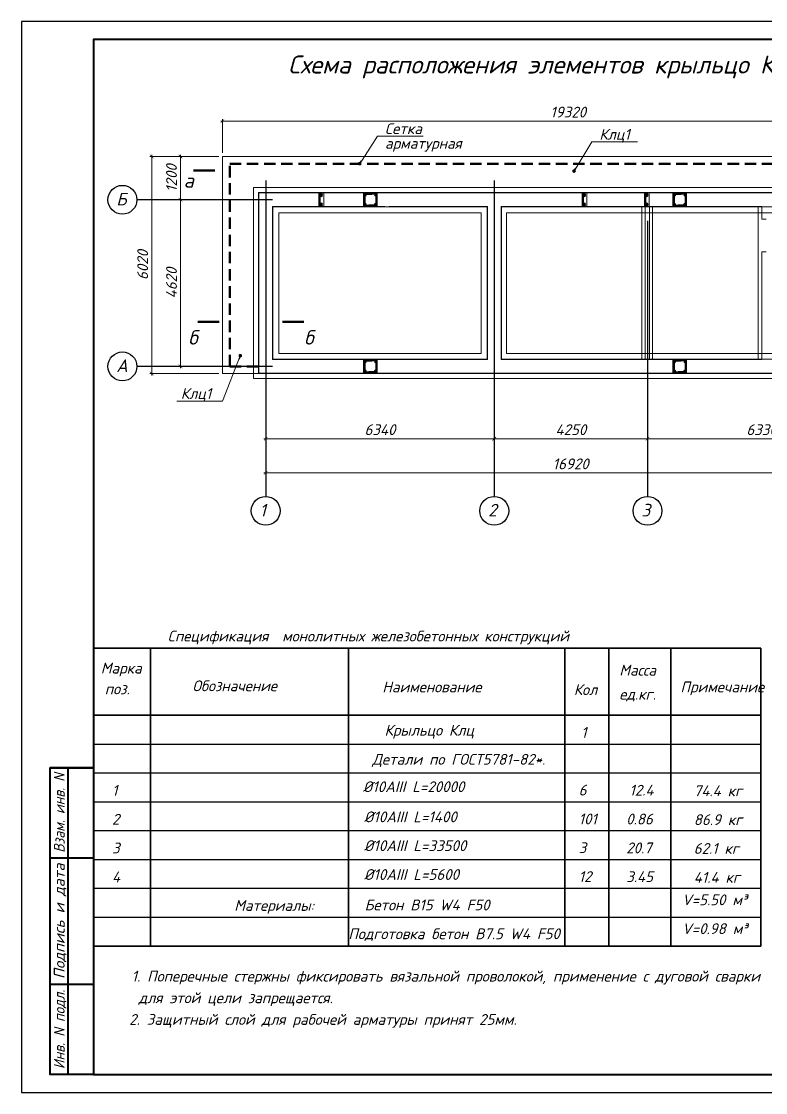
# Model space of a CAD drawing. Extents: x 108150 to 142535, y -18867 to -9422.
# Drawn here: x 135901.3 to 136107.8, y -16848.3 to -16551.3 of the extents above; entities that cross this region are included whole.
import ezdxf
from ezdxf.enums import TextEntityAlignment as Align

# ---------------------------------------------------------------- set-up
doc = ezdxf.new("R2010")
doc.units = 0
doc.header["$MEASUREMENT"] = 0
doc.header["$PDMODE"] = 32
doc.header["$PDSIZE"] = 0.6
doc.linetypes.add('DASHED2', pattern=[9.525, 6.35, -3.175])
doc.styles.add('ГОСТ -3', font='isocpeui.ttf', dxfattribs={"height": 3})
doc.styles.add('ГОСТ 300', font='isocpeui.ttf', dxfattribs={"height": 300})
doc.styles.add('ГОСТ3', font='isocpeur.ttf', dxfattribs={"oblique": 15, "height": 3})
doc.dimstyles.new('100-3А', dxfattribs={"dimtxt": 3, "dimasz": 1, "dimexe": 0.5, "dimexo": 1, "dimgap": 1, "dimtad": 1, "dimdec": 0, "dimlfac": 100, "dimtxsty": 'ГОСТ -3', "dimblk": 'ARCHTICK', "dimcen": 2.5, "dimdle": 0.5, "dimclrd": 7, "dimclre": 7, "dimclrt": 7, "dimadec": 0, "dimazin": 0, "dimtfac": 1, "dimtdec": 0, "dimtmove": 0, "dimatfit": 0, "dimldrblk": 'DOT', "dimfxl": 1, "dimlwd": 15, "dimlwe": 15, "dimarcsym": 0})

# ---------------------------------------------------------------- blocks, each defined once
blk = doc.blocks.new('A$C2C831A7A')
at = {"lineweight": 25}
for points in [[(-0.95, 3.2, 1), (-0.15, 3.2, 1)], [(-0.95, 0.6, 1), (-0.15, 0.6, 1)]]:
    blk.add_hatch(color=7, dxfattribs=at).paths.add_polyline_path(points)
at = {"color": 7, "lineweight": 50}
blk.add_line((-0.15, 0.06), (-0.15, 3.69), dxfattribs=at)
at = {"color": 7, "lineweight": 25}
for centre in [(-0.55, 3.2), (-0.55, 0.6)]:
    blk.add_circle(centre, 0.4, dxfattribs=at)
blk = doc.blocks.new('A$C6C1B274A')
at = {"lineweight": 40}
for points in [[(0.3, 3.3, 1), (0.7, 3.3, 1)], [(3.1, 3.3, 1), (3.5, 3.3, 1)], [(0.3, 0.5, 1), (0.7, 0.5, 1)], [(3.1, 0.5, 1), (3.5, 0.5, 1)]]:
    blk.add_hatch(color=7, dxfattribs=at).paths.add_polyline_path(points)
at = {"color": 7, "lineweight": 40}
for p, q in [((0.19, 3.5), (2.31, 3.5)), ((0.3, 0.2), (0.3, 3.6)), ((3.61, 3.5), (1.49, 3.5)), ((3.5, 0.2), (3.5, 3.6)), ((0.19, 0.3), (2.31, 0.3)), ((3.61, 0.3), (1.49, 0.3))]:
    blk.add_line(p, q, dxfattribs=at)
for centre in [(0.5, 3.3), (3.3, 3.3), (0.5, 0.5), (3.3, 0.5)]:
    blk.add_circle(centre, 0.2, dxfattribs=at)
blk = doc.blocks.new('_ArchTick')
at = {"color": 0, "linetype": 'ByBlock', "const_width": 0.15}
blk.add_lwpolyline([(-0.5, -0.5), (0.5, 0.5)], dxfattribs=at)
blk = doc.blocks.new('*D2705')
at = {"color": 7, "lineweight": 15, "transparency": 16777216}
for p, q in [((135964.83, -16600.78), (135944.98, -16600.78)), ((135945.48, -16647.48), (135945.48, -16600.28)), ((135964.83, -16646.98), (135944.98, -16646.98))]:
    blk.add_line(p, q, dxfattribs=at)
at = {"layer": 'Defpoints', "color": 0, "lineweight": 0, "transparency": 16777216}
for p in [(135945.48, -16600.78), (135965.83, -16600.78), (135965.83, -16646.98)]:
    blk.add_point(p, dxfattribs=at)
at = {"color": 7, "lineweight": 15, "transparency": 16777216}
for p, rotation in [((135945.48, -16600.78), 90), ((135945.48, -16646.98), 270)]:
    blk.add_blockref('_ArchTick', p, dxfattribs=dict(at, rotation=rotation))
at = {"color": 7, "lineweight": 25, "transparency": 16777216, "insert": (135942.98, -16623.88), "char_height": 3, "attachment_point": 5, "rotation": 90, "style": 'ГОСТ -3'}
blk.add_mtext('4620', dxfattribs=at)
blk = doc.blocks.new('_Dot')
at = {"color": 0, "linetype": 'ByBlock', "lineweight": -2}
blk.add_line((-0.5, 0), (-1, 0), dxfattribs=at)
at = {"color": 0, "linetype": 'ByBlock', "const_width": 0.5}
blk.add_lwpolyline([(-0.25, 0, 1), (0.25, 0, 1)], format="xyb", close=True, dxfattribs=at)
blk = doc.blocks.new('*D2706')
at = {"color": 7, "lineweight": 15, "transparency": 16777216}
for p, q in [((135956.12, -16588.78), (135936.98, -16588.78)), ((135937.48, -16588.28), (135937.48, -16649.48)), ((135956.12, -16648.98), (135936.98, -16648.98))]:
    blk.add_line(p, q, dxfattribs=at)
at = {"layer": 'Defpoints', "color": 0, "lineweight": 0, "transparency": 16777216}
for p in [(135957.12, -16588.78), (135937.48, -16648.98), (135957.12, -16648.98)]:
    blk.add_point(p, dxfattribs=at)
at = {"color": 7, "lineweight": 15, "transparency": 16777216}
for p, rotation in [((135937.48, -16588.78), 90), ((135937.48, -16648.98), 270)]:
    blk.add_blockref('_ArchTick', p, dxfattribs=dict(at, rotation=rotation))
at = {"color": 7, "lineweight": 25, "transparency": 16777216, "insert": (135934.98, -16618.88), "char_height": 3, "attachment_point": 5, "rotation": 90, "style": 'ГОСТ -3'}
blk.add_mtext('6020', dxfattribs=at)
blk = doc.blocks.new('*D2707')
at = {"color": 7, "lineweight": 15, "transparency": 16777216}
for p, q in [((135969.11, -16673.03), (135969.11, -16677.01)), ((136138.31, -16673.03), (136138.31, -16677.01)), ((135968.61, -16676.51), (136138.81, -16676.51))]:
    blk.add_line(p, q, dxfattribs=at)
at = {"layer": 'Defpoints', "color": 0, "lineweight": 0, "transparency": 16777216}
for p in [(135969.11, -16672.03), (136138.31, -16672.03), (136138.31, -16676.51)]:
    blk.add_point(p, dxfattribs=at)
at = {"color": 7, "lineweight": 15, "transparency": 16777216, "rotation": 180}
blk.add_blockref('_ArchTick', (135969.11, -16676.51), dxfattribs=at)
at = {"color": 7, "lineweight": 15, "transparency": 16777216}
blk.add_blockref('_ArchTick', (136138.31, -16676.51), dxfattribs=at)
at = {"color": 7, "lineweight": 25, "transparency": 16777216, "insert": (136053.71, -16674.01), "char_height": 3, "attachment_point": 5, "style": 'ГОСТ -3'}
blk.add_mtext('16920', dxfattribs=at)
blk = doc.blocks.new('*D2878')
at = {"color": 7, "lineweight": 15, "transparency": 16777216}
for p, q in [((135956.12, -16588.78), (135944.98, -16588.78)), ((135945.48, -16601.28), (135945.48, -16588.28)), ((135964.83, -16600.78), (135944.98, -16600.78))]:
    blk.add_line(p, q, dxfattribs=at)
at = {"layer": 'Defpoints', "color": 0, "lineweight": 0, "transparency": 16777216}
for p in [(135945.48, -16588.78), (135957.12, -16588.78, -754.49), (135965.83, -16600.78, -754.49)]:
    blk.add_point(p, dxfattribs=at)
at = {"color": 7, "lineweight": 15, "transparency": 16777216}
for p, rotation in [((135945.48, -16588.78), 90), ((135945.48, -16600.78), 270)]:
    blk.add_blockref('_ArchTick', p, dxfattribs=dict(at, rotation=rotation))
at = {"color": 7, "lineweight": 25, "transparency": 16777216, "insert": (135942.98, -16594.78), "char_height": 3, "attachment_point": 5, "rotation": 90, "style": 'ГОСТ -3'}
blk.add_mtext('1200', dxfattribs=at)
blk = doc.blocks.new('*D2711')
at = {"color": 7, "lineweight": 15, "transparency": 16777216}
for p, q in [((135957.12, -16587.78), (135957.12, -16578.48)), ((136150.31, -16587.78), (136150.31, -16578.48)), ((135956.62, -16578.98), (136150.81, -16578.98))]:
    blk.add_line(p, q, dxfattribs=at)
at = {"layer": 'Defpoints', "color": 0, "lineweight": 0, "transparency": 16777216}
for p in [(136150.31, -16578.98), (135957.12, -16588.78), (136150.31, -16588.78)]:
    blk.add_point(p, dxfattribs=at)
at = {"color": 7, "lineweight": 15, "transparency": 16777216, "rotation": 180}
blk.add_blockref('_ArchTick', (135957.12, -16578.98), dxfattribs=at)
at = {"color": 7, "lineweight": 15, "transparency": 16777216}
blk.add_blockref('_ArchTick', (136150.31, -16578.98), dxfattribs=at)
at = {"color": 7, "lineweight": 25, "transparency": 16777216, "insert": (136053.01, -16576.48), "char_height": 3, "attachment_point": 5, "style": 'ГОСТ -3'}
blk.add_mtext('19320', dxfattribs=at)

msp = doc.modelspace()

# ---------------------------------------------------------------- linework, layer by layer
at = {"color": 116, "linetype": 'DASHED2', "lineweight": 50, "ltscale": 0.5}
for p, q in [((135959.1171, -16590.7843, -754.4947), (136148.3126, -16590.7843, -754.4947)), ((135959.1171, -16646.9825, -754.4947), (135959.1171, -16590.7843, -754.4947)), ((135959.1171, -16646.9825, -754.4947), (135967.1171, -16646.9825, -754.4947))]:
    msp.add_line(p, q, dxfattribs=at)
at = {"color": 5, "lineweight": 25}
for p, q in [((135969.1126, -16595.4563, -754.4947), (135969.1126, -16683.0339, -754.4947)), ((136032.5126, -16595.4563, -754.4947), (136032.5126, -16683.0339, -754.4947)), ((135971.0126, -16600.7824, -754.4947), (135933.3594, -16600.7824, -754.4947)), ((136075.0126, -16606.5903, -754.4947), (136075.0126, -16683.0339, -754.4947)), ((135971.0126, -16646.9825, -754.4947), (135933.3594, -16646.9825, -754.4947))]:
    msp.add_line(p, q, dxfattribs=at)
at = {"color": 116, "lineweight": 15}
for p, q in [((135965.7126, -16650.379, -754.4947), (135965.7126, -16597.3839, -754.4947)), ((135965.7126, -16597.3839, -754.4947), (136141.7126, -16597.3839, -754.4947)), ((135967.1171, -16648.9825, -754.4947), (135967.1171, -16598.7843, -754.4947)), ((135967.1171, -16598.7843, -754.4947), (136140.3126, -16598.7843, -754.4947)), ((135971.1126, -16644.9486, -754.4947), (135971.1126, -16602.7843, -754.4947)), ((135971.1126, -16602.7843, -754.4947), (136030.5126, -16602.7843, -754.4947)), ((135972.7126, -16643.379, -754.4947), (135972.7126, -16604.3839, -754.4947)), ((135972.7126, -16604.3839, -754.4947), (136028.9126, -16604.3839, -754.4947)), ((136028.9126, -16604.3839, -754.4947), (136028.9126, -16643.379, -754.4947)), ((136030.5126, -16602.7843, -754.4947), (136030.5126, -16644.9486, -754.4947)), ((136034.5126, -16602.7843, -754.4947), (136136.3126, -16602.7843, -754.4947)), ((136034.5126, -16602.7843, -754.4947), (136034.5126, -16644.9486, -754.4947)), ((136035.9126, -16604.3839, -754.4947), (136134.7126, -16604.3839, -754.4947)), ((136035.9126, -16604.3839, -754.4947), (136035.9126, -16643.379, -754.4947)), ((136073.4436, -16644.9486, -754.4947), (136073.4436, -16602.7843, -754.4947)), ((136076.4436, -16644.9486, -754.4947), (136076.4436, -16602.7843, -754.4947)), ((136105.7436, -16644.9486, -754.4947), (136105.7436, -16602.7843, -754.4947)), ((136028.9126, -16643.379, -754.4947), (135972.7126, -16643.379, -754.4947)), ((136134.7126, -16643.379, -754.4947), (136035.9126, -16643.379, -754.4947)), ((136030.5126, -16644.9486, -754.4947), (135971.1126, -16644.9486, -754.4947)), ((136136.3126, -16644.9486, -754.4947), (136034.5126, -16644.9486, -754.4947)), ((136140.3126, -16648.9825, -754.4947), (135967.1171, -16648.9825, -754.4947)), ((136141.7126, -16650.379, -754.4947), (135965.7126, -16650.379, -754.4947))]:
    msp.add_line(p, q, dxfattribs=at)
at = {"color": 6, "lineweight": 13}
for p, q in [((135985.2126, -16598.8824, -754.4947), (135985.2126, -16602.6825, -754.4947)), ((135996.2126, -16598.8824, -754.4947), (135996.2126, -16602.6825, -754.4947)), ((136058.2126, -16598.8824, -754.4947), (136058.2126, -16602.6825, -754.4947)), ((136075.5126, -16598.8824, -754.4947), (136075.5126, -16602.6825, -754.4947)), ((136030.6126, -16639.0824, -754.4947), (136030.6126, -16602.6825, -754.4947)), ((136034.4126, -16639.0824, -754.4947), (136034.4126, -16602.6825, -754.4947)), ((136074.4126, -16645.0824, -754.4947), (136074.4126, -16602.6825, -754.4947)), ((136075.6126, -16645.0824, -754.4947), (136075.6126, -16602.6825, -754.4947)), ((136106.7126, -16602.6825, -754.4947), (136106.7126, -16606.1824, -754.4947)), ((136106.7126, -16606.1824, -754.4947), (136107.9126, -16606.1824, -754.4947)), ((136106.7126, -16615.1824, -754.4947), (136106.7126, -16645.0824, -754.4947)), ((136106.7126, -16615.1824, -754.4947), (136107.9126, -16615.1824, -754.4947)), ((136030.6126, -16645.0824, -754.4947), (136030.6126, -16639.0824, -754.4947)), ((136034.4126, -16645.0824, -754.4947), (136034.4126, -16639.0824, -754.4947)), ((136075.0126, -16639.0824, -754.4947), (136075.0126, -16638.8824, -754.4947))]:
    msp.add_line(p, q, dxfattribs=at)
at = {"color": 7, "lineweight": 35}
for p, q in [((135921.3475, -16725.141, -754.4947), (136106.4767, -16725.141, -754.4947)), ((135937.1096, -16807.6985, -754.4947), (135937.1096, -16725.141, -754.4947)), ((135992.1096, -16743.6691, -754.4947), (135992.1096, -16725.141, -754.4947)), ((136052.1096, -16743.6845, -754.4947), (136052.1096, -16725.141, -754.4947)), ((136064.281, -16743.6877, -754.4947), (136064.281, -16725.141, -754.4947)), ((136081.4767, -16807.6985, -754.4947), (136081.4767, -16725.141, -754.4947)), ((136106.4767, -16807.6985, -754.4947), (136106.4767, -16725.141, -754.4947)), ((135921.3475, -16743.6509, -754.4947), (136106.4767, -16743.6985, -754.4947)), ((135992.1096, -16807.6985, -754.4947), (135992.1096, -16743.6691, -754.4947)), ((136052.1096, -16807.6985, -754.4947), (136052.1096, -16743.6845, -754.4947)), ((136064.281, -16807.6985, -754.4947), (136064.281, -16743.6877, -754.4947)), ((135921.3475, -16807.6985, -754.4947), (136106.4767, -16807.6985, -754.4947))]:
    msp.add_line(p, q, dxfattribs=at)
at = {"color": 7}
for p, q in [((135921.3475, -16807.6985, -754.4947), (135921.3475, -16725.141, -754.4947)), ((135921.3475, -16751.6985, -754.4947), (136106.4767, -16751.6985, -754.4947)), ((135921.3475, -16759.6985, -754.4947), (136106.4767, -16759.6985, -754.4947)), ((135921.3475, -16767.6985, -754.4947), (136106.4767, -16767.6985, -754.4947)), ((135921.3475, -16775.6985, -754.4947), (136106.4767, -16775.6985, -754.4947)), ((135921.3475, -16783.6985, -754.4947), (136106.4767, -16783.6985, -754.4947)), ((135921.3475, -16791.6985, -754.4947), (136106.4767, -16791.6985, -754.4947)), ((135921.3475, -16799.6985, -754.4947), (136106.4767, -16799.6985, -754.4947))]:
    msp.add_line(p, q, dxfattribs=at)
at = {"color": 7, "lineweight": 40}
for p, q in [((135909.3475, -16843.334, -754.4947), (135909.3475, -16758.334, -754.4947)), ((135921.3475, -16758.334, -754.4947), (135909.3475, -16758.334, -754.4947)), ((135914.3475, -16843.334, -754.4947), (135914.3475, -16758.334, -754.4947)), ((135921.3475, -16783.334, -754.4947), (135909.3475, -16783.334, -754.4947)), ((135921.3475, -16818.334, -754.4947), (135909.3475, -16818.334, -754.4947)), ((135921.3475, -16843.334, -754.4947), (135909.3475, -16843.334, -754.4947))]:
    msp.add_line(p, q, dxfattribs=at)
at = {"color": 7, "lineweight": 25, "elevation": -754.4947}
msp.add_lwpolyline([(135901.3475, -16848.334), (136321.3475, -16848.334), (136321.3475, -16551.334), (135901.3475, -16551.334)], close=True, dxfattribs=at)
at = {"color": 7, "lineweight": 40, "elevation": -754.4947}
for points in [[(135921.3475, -16843.334), (136316.3475, -16843.334), (136316.3475, -16556.334), (135921.3475, -16556.334)], [(135921.3475, -16843.334), (135909.3475, -16843.334), (135909.3475, -16758.334), (135921.3475, -16758.334)]]:
    msp.add_lwpolyline(points, close=True, dxfattribs=at)
at = {"color": 116, "lineweight": 15, "elevation": -754.4947}
msp.add_lwpolyline([(135967.1171, -16648.9825), (135957.1171, -16648.9825), (135957.1171, -16588.7843), (136150.3126, -16588.7843), (136150.3126, -16648.9825), (136140.3126, -16648.9825)], dxfattribs=at)
at = {"color": 7, "lineweight": 25, "elevation": -754.4947}
for points in [[(135955.0197, -16592.6713, 0.6, 0.6, 0), (135949.0197, -16592.6713, 0.6, 0.6, 0), (135951.0197, -16592.6713, 0, 0.8, 0), (135951.0197, -16596.6713, 0, 0, 0), (135951.0197, -16598.6713, 0, 0, 0)], [(135956.2376, -16634.635, 0.6, 0.6, 0), (135950.2376, -16634.635, 0.6, 0.6, 0), (135952.2376, -16634.635, 0, 0.8, 0), (135952.2376, -16638.635, 0, 0, 0), (135952.2376, -16640.635, 0, 0, 0)], [(135973.762, -16634.635, 0.6, 0.6, 0), (135979.762, -16634.635, 0.6, 0.6, 0), (135977.762, -16634.635, 0, 0.8, 0), (135977.762, -16638.635, 0, 0, 0), (135977.762, -16640.635, 0, 0, 0)]]:
    msp.add_lwpolyline(points, format="xyseb", dxfattribs=at)
at = {"color": 6, "lineweight": 13, "elevation": -754.4947}
for points in [[(135967.2126, -16598.8824), (136140.2126, -16598.8824), (136140.2126, -16648.8824), (135967.2126, -16648.8824)], [(135985.2126, -16598.8824), (135985.2126, -16602.6825), (135983.9126, -16602.6825), (135983.9126, -16598.8824)], [(135996.2126, -16598.8824), (136000.0126, -16598.8824), (136000.0126, -16602.6825), (135996.2126, -16602.6825)], [(136058.2126, -16598.8824), (136058.2126, -16602.6825), (136056.9126, -16602.6825), (136056.9126, -16598.8824)], [(136075.5126, -16598.8824), (136075.5126, -16602.6825), (136074.2126, -16602.6825), (136074.2126, -16598.8824)], [(136082.0126, -16598.8824), (136085.8126, -16598.8824), (136085.8126, -16602.6825), (136082.0126, -16602.6825)], [(135996.2126, -16645.0824), (136000.0126, -16645.0824), (136000.0126, -16648.8824), (135996.2126, -16648.8824)], [(136082.0126, -16645.0824), (136085.8126, -16645.0824), (136085.8126, -16648.8824), (136082.0126, -16648.8824)]]:
    msp.add_lwpolyline(points, close=True, dxfattribs=at)
for points in [[(136002.1126, -16602.6825), (135971.0126, -16602.6825), (135971.0126, -16645.0824), (136030.6126, -16645.0824)], [(136030.6126, -16602.6825), (136003.3126, -16602.6825)], [(136106.7126, -16602.6825), (136034.4126, -16602.6825)], [(136034.4126, -16645.0824), (136106.7126, -16645.0824)]]:
    msp.add_lwpolyline(points, dxfattribs=at)
at = {"color": 7}
for centre in [(135929.3594, -16600.7824, -754.4947), (135929.3594, -16646.9825, -754.4947), (135969.1126, -16687.0339, -754.4947), (136032.5126, -16687.0339, -754.4947), (136075.0126, -16687.0339, -754.4947)]:
    msp.add_circle(centre, 4, dxfattribs=at)

# ---------------------------------------------------------------- block references
at = {"color": 7, "lineweight": 0, "xscale": -1}
for p in [(135983.9126, -16602.6825, -754.4947), (136056.9126, -16602.6825, -754.4947), (136074.2126, -16602.6825, -754.4947)]:
    msp.add_blockref('A$C2C831A7A', p, dxfattribs=at)
at = {"color": 15, "lineweight": 50, "ltscale": 0.1, "xscale": -1, "rotation": 180}
for p in [(135996.2126, -16598.8824, -754.4947), (136082.0126, -16598.8824, -754.4947), (135996.2126, -16645.0824, -754.4947), (136082.0126, -16645.0824, -754.4947)]:
    msp.add_blockref('A$C6C1B274A', p, dxfattribs=at)

# ---------------------------------------------------------------- texts
at = {"color": 7, "lineweight": -3, "style": 'ГОСТ -3'}
msp.add_text('Схема расположения элементов крыльцо Клц', height=5, dxfattribs=at).set_placement((135975.3241, -16565.7762, -754.4947))
at = {"color": 7}
for s, height, style, p in [('Сетка', 3, 'ГОСТ -3', (136002.1958, -16582.5569, -754.4947)), ('Клц1', 3, 'ГОСТ -3', (136061.6578, -16584.1319, -754.4947)), ('арматурная', 3, 'ГОСТ -3', (136002.1958, -16586.6352, -754.4947)), ('Б', 3.5, 'ГОСТ 300', (135927.6665, -16602.3512, -754.4947)), ('А', 3.5, 'ГОСТ 300', (135927.6665, -16648.5512, -754.4947)), ('Клц1', 3, 'ГОСТ -3', (135945.5536, -16656.0081, -754.4947)), ('1', 3.5, 'ГОСТ 300', (135967.4197, -16688.6027, -754.4947)), ('2', 3.5, 'ГОСТ 300', (136030.8197, -16688.6027, -754.4947)), ('3', 3.5, 'ГОСТ 300', (136073.3197, -16688.6027, -754.4947)), ('Спецификация  монолитных железобетонных конструкций', 3, 'ГОСТ -3', (135941.9193, -16723.2573, -754.4947)), ('Марка', 3, 'ГОСТ -3', (135923.3675, -16732.1478, -754.4947)), ('Масса', 3, 'ГОСТ -3', (136067.192, -16732.7157, -754.4947)), ('поз.', 3, 'ГОСТ -3', (135924.4712, -16737.9066, -754.4947)), ('Обозначение', 3, 'ГОСТ -3', (135948.7905, -16737.0538, -754.4947)), ('Наименование', 3, 'ГОСТ -3', (136001.4573, -16737.3534, -754.4947)), ('Кол', 3, 'ГОСТ -3', (136054.5773, -16738.1125, -754.4947)), ('Примечание', 3, 'ГОСТ -3', (136084.149, -16737.3534, -754.4947)), ('ед.кг.', 3, 'ГОСТ -3', (136067.192, -16739.3824, -754.4947)), ('Крыльцо Клц', 3, 'ГОСТ -3', (136002.0792, -16749.3669, -754.4947)), ('1', 3, 'ГОСТ -3', (136056.6219, -16749.953, -754.4947)), ('Детали по ГОСТ5781-82*.', 3, 'ГОСТ -3', (135998.6543, -16757.4237, -754.4947)), ('%%C10АIII L=20000', 3, 'ГОСТ -3', (135996.0834, -16765.0334, -754.4947)), ('1', 3, 'ГОСТ -3', (135926.4849, -16766.0507, -754.4947)), ('6', 3, 'ГОСТ -3', (136055.9218, -16765.967, -754.4947)), ('12.4', 3, 'ГОСТ -3', (136069.9987, -16765.9984, -754.4947)), ('74.4 кг', 3, 'ГОСТ -3', (136087.8427, -16766.1637, -754.4947)), ('2', 3, 'ГОСТ -3', (135926.4849, -16774.0507, -754.4947)), ('%%C10АIII L=1400', 3, 'ГОСТ -3', (135996.3823, -16773.3853, -754.4947)), ('101', 3, 'ГОСТ -3', (136055.9218, -16773.967, -754.4947)), ('0.86', 3, 'ГОСТ -3', (136069.1081, -16773.9984, -754.4947)), ('86.9 кг', 3, 'ГОСТ -3', (136087.8427, -16774.1637, -754.4947)), ('3', 3, 'ГОСТ -3', (135926.4849, -16782.036, -754.4947)), ('%%C10АIII L=33500', 3, 'ГОСТ -3', (135996.3823, -16781.3706, -754.4947)), ('3', 3, 'ГОСТ -3', (136055.9218, -16781.9523, -754.4947)), ('20.7', 3, 'ГОСТ -3', (136069.1081, -16781.9837, -754.4947)), ('62.1 кг', 3, 'ГОСТ -3', (136087.8427, -16782.149, -754.4947)), ('%%C10АIII L=5600', 3, 'ГОСТ -3', (135996.3823, -16789.3706, -754.4947)), ('4', 3, 'ГОСТ -3', (135926.4849, -16790.036, -754.4947)), ('12', 3, 'ГОСТ -3', (136055.9218, -16789.9523, -754.4947)), ('3.45', 3, 'ГОСТ -3', (136069.1081, -16789.9837, -754.4947)), ('41.4 кг', 3, 'ГОСТ -3', (136087.8427, -16790.149, -754.4947)), ('Материалы:', 3, 'ГОСТ -3', (135960.383, -16797.9518, -754.4947)), ('Бетон В15 W4 F50', 3, 'ГОСТ -3', (135996.551, -16797.8117, -754.4947)), ('Подготовка бетон В7.5 W4 F50', 3, 'ГОСТ -3', (135992.0187, -16805.8117, -754.4947)), ('1. Поперечные стержны фиксировать вязальной проволокой, применение с дуговой сварки ', 3, 'ГОСТ -3', (135931.9198, -16817.559, -754.4947)), (' для этой цели запрещается.', 3, 'ГОСТ -3', (135931.9198, -16823.559, -754.4947)), ('2. Защитный слой для рабочей арматуры принят 25мм.', 3, 'ГОСТ -3', (135931.236, -16829.559, -754.4947))]:
    msp.add_text(s, height=height, dxfattribs=dict(at, style=style)).set_placement(p)
at = {"color": 7, "lineweight": 25, "style": 'ГОСТ -3'}
for s, p in [('а', (135949.1636, -16593.4232, -754.4947)), ('б', (135950.2376, -16636.9374, -754.4947))]:
    msp.add_text(s, height=4, dxfattribs=at).set_placement(p, align=Align.TOP_RIGHT)
msp.add_text('б', height=4, dxfattribs=at).set_placement((135979.762, -16636.9374, -754.4947), align=Align.TOP_LEFT)
at = {"color": 7, "lineweight": 40, "style": 'ГОСТ3', "oblique": 15}
for s, width, p, p2 in [('Взам. инв. N', 0.946237, (135913.3475, -16781.834, -754.4947), (135913.3475, -16759.834, -754.4947)), ('Подпись и дата', 1.066667, (135913.3475, -16816.834, -754.4947), (135913.3475, -16784.834, -754.4947)), ('Инв. N подл.', 0.964912, (135913.3475, -16841.834, -754.4947), (135913.3475, -16819.834, -754.4947))]:
    msp.add_text(s, height=3, rotation=90, dxfattribs=dict(at, width=width)).set_placement(p, p2, align=Align.FIT)
at = {"color": 7, "lineweight": -3, "char_height": 3, "width": 25, "attachment_point": 1, "style": 'ГОСТ -3'}
for s, insert in [('V=5.50 м³', (136084.5975, -16793.3906, -754.4947)), ('V=0.98 м³', (136084.5975, -16801.3906, -754.4947))]:
    msp.add_mtext(s, dxfattribs=dict(at, insert=insert))

# ---------------------------------------------------------------- dimensions: what is measured, and where the dimension line sits
at = {"color": 116, "lineweight": 25}
for base, p1, p2, picture, middle in [((136150.3126, -16578.9831, -754.4947), (135957.1171, -16588.7843, -754.4947), (136150.3126, -16588.7843, -754.4947), '*D2711', (136053.0126, -16578.9831, -754.4947)), ((136138.3126, -16676.5145, -754.4947), (135969.1126, -16672.0339, -754.4947), (136138.3126, -16672.0339, -754.4947), '*D2707', (136053.7126, -16676.5145, -754.4947))]:
    dim = msp.add_linear_dim(base=base, p1=p1, p2=p2, dimstyle='100-3А', dxfattribs=at)
    dim.commit()
    dim.dimension.update_dxf_attribs({"geometry": picture, "text_midpoint": middle, "dimtype": 160})
for base, p1, p2, angle, picture, middle in [((135937.476, -16648.9825, -754.4947), (135957.1171, -16588.7843, -754.4947), (135957.1171, -16648.9825, -754.4947), 270, '*D2706', (135934.976, -16618.8834, -754.4947)), ((135945.476, -16588.7843), (135965.8278, -16600.7824, -754.4947), (135957.1171, -16588.7843, -754.4947), 90, '*D2878', (135942.976, -16594.7834)), ((135945.476, -16600.7824, -754.4947), (135965.8278, -16646.9825, -754.4947), (135965.8278, -16600.7824, -754.4947), 270, '*D2705', (135942.976, -16623.8824, -754.4947))]:
    dim = msp.add_linear_dim(base=base, p1=p1, p2=p2, angle=angle, dimstyle='100-3А', dxfattribs=at)
    dim.commit()
    dim.dimension.update_dxf_attribs({"geometry": picture, "text_midpoint": middle})
for base, p1, p2 in [((136032.5126, -16667.037, -754.4947), (135969.1126, -16650.379, -754.4947), (136032.5126, -16650.379, -754.4947)), ((136075.0126, -16667.037, -754.4947), (136032.5126, -16650.379, -754.4947), (136075.0126, -16650.379, -754.4947)), ((136138.3126, -16667.037, -754.4947), (136075.0126, -16650.379, -754.4947), (136138.3126, -16650.379, -754.4947))]:
    msp.add_linear_dim(base=base, p1=p1, p2=p2, dimstyle='100-3А', override={"dimtmove": 1}, dxfattribs=at).render()

# ---------------------------------------------------------------- leaders
for points in [[(135995.1759, -16590.7843, -754.4947), (136000.1197, -16583.1457, -754.4947), (136012.8239, -16583.1457, -754.4947)], [(136054.6379, -16592.8299, -754.4947), (136059.5818, -16584.7206, -754.4947), (136072.2859, -16584.7206, -754.4947)], [(135962.0712, -16644.0373, -754.4947), (135957.1274, -16656.5968, -754.4947), (135944.4233, -16656.5968, -754.4947)]]:
    msp.add_leader(points, dimstyle='100-3А', override={"dimgap": 1, "dimtad": 0, "dimfxl": 1.25}, dxfattribs=at)

doc.saveas('drawing.dxf')
